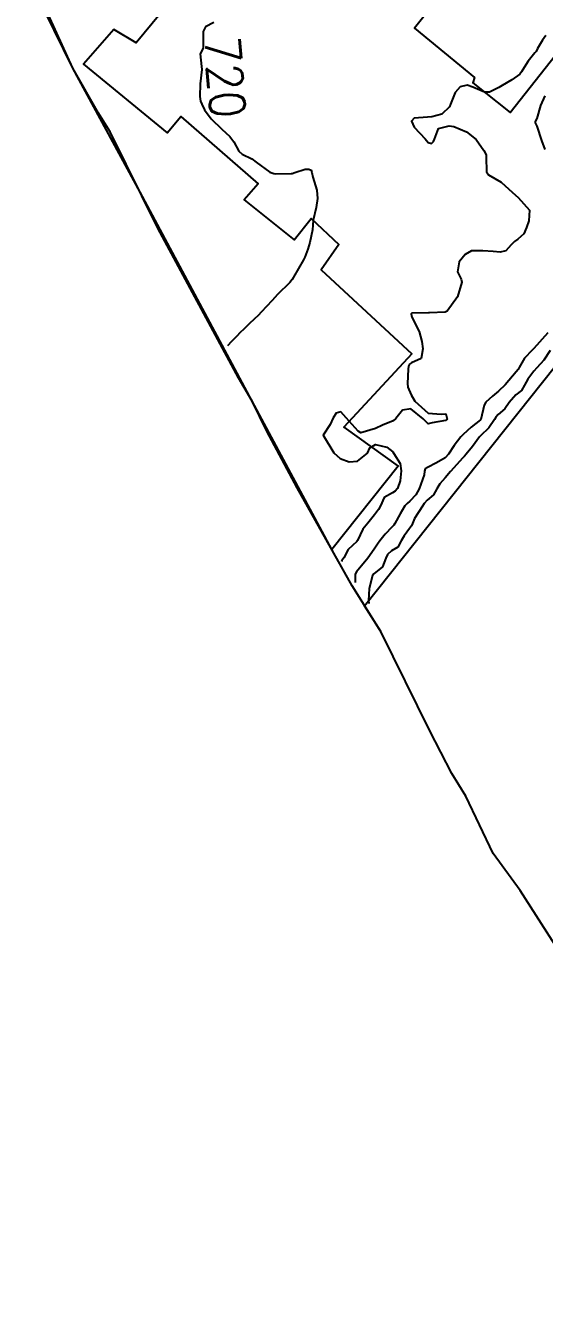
# Model space of a CAD drawing. Header units: metres. Extents: x 307586 to 320046, y 7427249 to 7434250.
# Drawn here: x 308190.3 to 308249.6, y 7433192.8 to 7433340.5 of the extents above; entities that cross this region are included whole.
import ezdxf
from ezdxf.enums import TextEntityAlignment as Align

# ---------------------------------------------------------------- set-up
doc = ezdxf.new("R2010")
doc.units = ezdxf.units.M
doc.header["$MEASUREMENT"] = 0
for name, color, linetype in [('Area', 45, 'Continuous'), ('Area Verde e Lazer', 45, 'Continuous'), ('Cotas', 45, 'Continuous'), ('Curvas de Nivel 1m', 11, 'Continuous'), ('Curvas de Nivel 5m', 15, 'Continuous'), ('Edificações', 30, 'Continuous')]:
    doc.layers.add(name, color=color, linetype=linetype)
doc.styles.add('Style-STANDARD', font='STANDARD.shx')

msp = doc.modelspace()

# ---------------------------------------------------------------- linework, layer by layer
at = {"layer": 'Area'}
msp.add_polyline3d([(308253.25, 7433231.57, 716.05), (308246.83, 7433241.63, 716.11), (308243.72, 7433245.89, 716.19), (308240.61, 7433252.42, 716.32), (308238.98, 7433255.04, 716.28), (308236.5, 7433259.92, 716.39), (308230.87, 7433271.28, 716.6), (308230.74, 7433271.49, 716.56), (308227.6, 7433276.49, 716.52), (308221.33, 7433287.7, 722.77), (308217.85, 7433294.17, 722.88), (308216.18, 7433297.63, 723.2), (308214.62, 7433300.27, 723.65), (308205.38, 7433317.41, 729.73), (308199.93, 7433328.42, 723.75), (308198.6, 7433330.56, 722.6), (308195.66, 7433335.7, 729.72), (308192.42, 7433342.8, 729.36)], dxfattribs=at)
at = {"layer": 'Area Verde e Lazer', "elevation": 716.54}
msp.add_lwpolyline([(308229.03, 7433274.21), (308252.34, 7433303.53), (308346.28, 7433232.78), (308318.93, 7433197.77), (308311.29, 7433202.7), (308300.69, 7433192.85), (308254.3, 7433230.14), (308253.25, 7433231.57), (308246.83, 7433241.63), (308243.72, 7433245.89), (308240.61, 7433252.42), (308238.98, 7433255.04), (308236.5, 7433259.92), (308230.87, 7433271.28)], close=True, dxfattribs=at)
at = {"layer": 'Curvas de Nivel 1m', "flags": 128}
for points, elevation in [([(308249.76, 7433339.44), (308249.37, 7433338.89), (308248.8, 7433337.94), (308248.63, 7433337.62), (308248.49, 7433337.45), (308247.73, 7433336.52), (308247.08, 7433335.47), (308246.97, 7433335.27), (308246.77, 7433335.01), (308245.86, 7433334.38), (308244.76, 7433333.7), (308244.39, 7433333.5), (308243.29, 7433332.97), (308242.74, 7433332.94), (308241.39, 7433333.53), (308240.76, 7433333.75), (308239.95, 7433333.55), (308239.38, 7433332.92), (308238.86, 7433331.57), (308238.72, 7433331.28), (308237.85, 7433330.44), (308236.71, 7433330.12), (308236.2, 7433330.11), (308234.71, 7433329.97), (308234.37, 7433329.62), (308234.69, 7433328.94), (308235.95, 7433327.6), (308236.28, 7433327.2), (308236.67, 7433327.09), (308236.92, 7433327.33), (308237, 7433327.59), (308237.48, 7433328.8), (308238.7, 7433329.12), (308239.24, 7433329.02), (308240.69, 7433328.41), (308241.79, 7433327.53), (308242.66, 7433326.3), (308242.91, 7433325.77), (308242.94, 7433325.52), (308242.97, 7433323.85), (308243.19, 7433323.51), (308244.62, 7433322.66), (308245.95, 7433321.48), (308246.6, 7433320.92), (308247.87, 7433319.46), (308247.8, 7433318.23), (308247.52, 7433317.46), (308247.24, 7433316.77), (308246.54, 7433316.15), (308246.15, 7433315.86), (308245.77, 7433315.48), (308245.19, 7433314.82), (308244.52, 7433314.67), (308243.74, 7433314.72), (308242.53, 7433314.81), (308241.25, 7433314.81), (308240.52, 7433314.39), (308239.85, 7433313.55), (308239.66, 7433312.39), (308240.06, 7433311.55), (308240.15, 7433311.21), (308239.65, 7433309.55), (308238.45, 7433307.91), (308238.22, 7433307.8), (308236.44, 7433307.72), (308236.32, 7433307.72), (308234.44, 7433307.67), (308234.34, 7433307.61), (308234.44, 7433307.24), (308235.25, 7433305.6), (308235.57, 7433304.43), (308235.69, 7433303.6), (308235.48, 7433302.5), (308234.37, 7433302.01), (308234.14, 7433301.84), (308234.06, 7433301.61), (308234.02, 7433301.27), (308233.93, 7433299.62), (308233.96, 7433299.23), (308234.33, 7433298.33), (308234.78, 7433297.61), (308236.3, 7433296.26), (308237.76, 7433296.11), (308238.3, 7433296.16), (308238.47, 7433295.57), (308238.29, 7433295.39), (308236.75, 7433295.12), (308236.29, 7433295.03), (308235.71, 7433295.6), (308234.31, 7433296.74), (308233.34, 7433296.6), (308232.61, 7433295.64), (308232.29, 7433295.35), (308231.08, 7433294.86), (308230.28, 7433294.48), (308228.61, 7433294.01), (308228.28, 7433294.2), (308226.93, 7433295.7), (308226.3, 7433296.39), (308225.79, 7433296.23), (308225.44, 7433295.72), (308225.07, 7433294.93), (308224.27, 7433293.73), (308225.51, 7433291.72), (308226.24, 7433291.05), (308227.27, 7433290.67), (308228.23, 7433290.75), (308229.36, 7433291.67), (308229.63, 7433292.29), (308230.26, 7433292.66), (308231.55, 7433292.35), (308232.25, 7433291.8), (308232.38, 7433291.64), (308233.1, 7433290.49), (308233.21, 7433289.63), (308233.08, 7433288.49), (308232.79, 7433287.63), (308232.5, 7433287.33), (308232.2, 7433287.12), (308231.25, 7433286.59), (308230.83, 7433285.65), (308230.6, 7433285.22), (308230.16, 7433284.61), (308229.39, 7433283.67), (308228.84, 7433282.98), (308228.22, 7433281.69), (308228.12, 7433281.55), (308227.16, 7433280.65), (308226.66, 7433279.7), (308226.43, 7433279.38), (308226.39, 7433279.26)], 719), ([(308249.64, 7433332.53), (308249.14, 7433331.44), (308248.71, 7433329.95), (308248.54, 7433329.61), (308248.53, 7433329.45), (308248.7, 7433329.08), (308249.24, 7433327.44), (308249.62, 7433326.4)], 718), ([(308249.98, 7433305.43), (308248.39, 7433303.64), (308248.3, 7433303.55), (308248.18, 7433303.45), (308247.31, 7433302.53), (308246.71, 7433301.47), (308246.58, 7433301.25), (308246.36, 7433300.98), (308245.08, 7433299.49), (308244.34, 7433298.76), (308243.64, 7433298.2), (308242.87, 7433297.51), (308242.68, 7433297.15), (308242.32, 7433295.52), (308242.31, 7433295.5), (308242.29, 7433295.48), (308241.19, 7433294.63), (308240.28, 7433293.8), (308240.03, 7433293.54), (308239.26, 7433292.56), (308238.63, 7433291.56), (308238.24, 7433291.15), (308237.24, 7433290.57), (308236.23, 7433290.04), (308235.96, 7433289.86), (308235.88, 7433289.59), (308235.82, 7433289.2), (308235.28, 7433287.6), (308234.89, 7433286.91), (308234.18, 7433286.18), (308233.88, 7433285.92), (308233.64, 7433285.63), (308233.09, 7433284.71), (308232.49, 7433283.64), (308232.36, 7433283.43), (308232.15, 7433283.21), (308231.36, 7433282.42), (308230.78, 7433281.65), (308230.51, 7433281.26), (308230.11, 7433280.67), (308229.39, 7433279.67), (308228.09, 7433278.09), (308227.96, 7433277.82), (308227.94, 7433276.88)], 718), ([(308250.23, 7433303.42), (308249.51, 7433302.3), (308248.73, 7433301.44), (308248.36, 7433301.04), (308247.68, 7433300.13), (308247.29, 7433299.46), (308246.95, 7433298.85), (308246.33, 7433298.32), (308245.56, 7433297.48), (308245.07, 7433296.73), (308244.3, 7433296.07), (308244.03, 7433295.77), (308243.89, 7433295.5), (308243.24, 7433294.55), (308242.27, 7433293.63), (308242.21, 7433293.58), (308242.16, 7433293.52), (308241.36, 7433292.42), (308240.62, 7433291.54), (308240.44, 7433291.34), (308240.24, 7433291.15), (308238.83, 7433289.56), (308238.22, 7433288.84), (308237.62, 7433288.17), (308237.27, 7433287.58), (308236.89, 7433286.89), (308236.18, 7433286.29), (308235.85, 7433285.92), (308235.63, 7433285.6), (308234.74, 7433284.19), (308234.5, 7433283.61), (308234.4, 7433283.36), (308234.14, 7433283.06), (308233.53, 7433282.22), (308233.22, 7433281.63), (308232.82, 7433280.93), (308232.11, 7433280.49), (308231.66, 7433280.09), (308231.46, 7433279.65), (308231.07, 7433278.67), (308230.08, 7433277.86), (308229.92, 7433277.66), (308229.55, 7433276.18), (308229.48, 7433274.81), (308229.49, 7433274.49)], 717)]:
    msp.add_lwpolyline(points, dxfattribs=dict(at, elevation=elevation))
at = {"layer": 'Curvas de Nivel 5m', "elevation": 720, "flags": 128}
msp.add_lwpolyline([(308211.79, 7433340.93), (308210.83, 7433340.44), (308210.55, 7433339.9), (308210.55, 7433338.15), (308210.51, 7433337.9), (308210.21, 7433337.33), (308210.39, 7433335.91), (308210.41, 7433335.54), (308210.22, 7433333.91), (308210.18, 7433332.45), (308210.28, 7433331.91), (308210.4, 7433331.59), (308210.71, 7433330.95), (308211.48, 7433329.89), (308212.69, 7433328.71), (308213.62, 7433327.87), (308214.09, 7433327.28), (308214.66, 7433326.22), (308215.04, 7433325.85), (308216.13, 7433325.32), (308216.64, 7433324.95), (308218.17, 7433323.81), (308218.63, 7433323.64), (308218.83, 7433323.61), (308220.63, 7433323.65), (308220.74, 7433323.67), (308221.03, 7433323.78), (308222.24, 7433324.16), (308222.64, 7433324.16), (308222.9, 7433324.02), (308222.99, 7433323.75), (308223.12, 7433323.25), (308223.58, 7433321.75), (308223.63, 7433320.78), (308223.47, 7433319.75), (308223.15, 7433318.33), (308223.1, 7433317.75), (308223.08, 7433317.22), (308222.76, 7433315.76), (308222.53, 7433315), (308222.18, 7433314.1), (308222.02, 7433313.76), (308221.48, 7433312.79), (308220.9, 7433311.78), (308220.74, 7433311.52), (308220.48, 7433311.2), (308219.08, 7433309.8), (308218.46, 7433309.14), (308217.82, 7433308.45), (308217.23, 7433307.82), (308216.84, 7433307.43), (308216.43, 7433307.03), (308215.82, 7433306.44), (308215.21, 7433305.84), (308214.81, 7433305.45), (308214.4, 7433305.05), (308213.81, 7433304.45), (308213.35, 7433303.93)], dxfattribs=at)
at = {"layer": 'Edificações'}
msp.add_lwpolyline([(308241.73, 7433370.24), (308238.17, 7433365.64), (308240.28, 7433364), (308237.88, 7433360.24), (308241.84, 7433356.86), (308233.74, 7433346.66), (308237.44, 7433343.72), (308234.72, 7433340.28), (308241.6, 7433334.65), (308241.39, 7433334.01), (308245.67, 7433330.63), (308258.1, 7433346.42), (308245.96, 7433355.98), (308251.12, 7433362.54)], close=True, dxfattribs=at)
at = {"layer": 'Edificações', "elevation": 729.25}
msp.add_lwpolyline([(308209.11, 7433346.13), (308202.92, 7433338.58), (308200.35, 7433340.11), (308196.88, 7433336.16), (308206.46, 7433328.31), (308208.01, 7433330.19), (308216.86, 7433322.46), (308215.26, 7433320.64), (308220.97, 7433316.07), (308222.93, 7433318.51), (308226.09, 7433315.55), (308224.07, 7433312.65), (308234.42, 7433303.04), (308226.64, 7433294.65), (308232.87, 7433290.18), (308225.27, 7433280.65), (308216.18, 7433297.63), (308203.35, 7433321.52), (308195.66, 7433335.7), (308190.29, 7433346.68)], dxfattribs=at)

# ---------------------------------------------------------------- texts
at = {"layer": 'Cotas', "style": 'Style-STANDARD'}
msp.add_text('720', height=4, rotation=274.5549, dxfattribs=at).set_placement((308213.07, 7433334.67, 720), align=Align.MIDDLE_CENTER)

doc.saveas('drawing.dxf')
